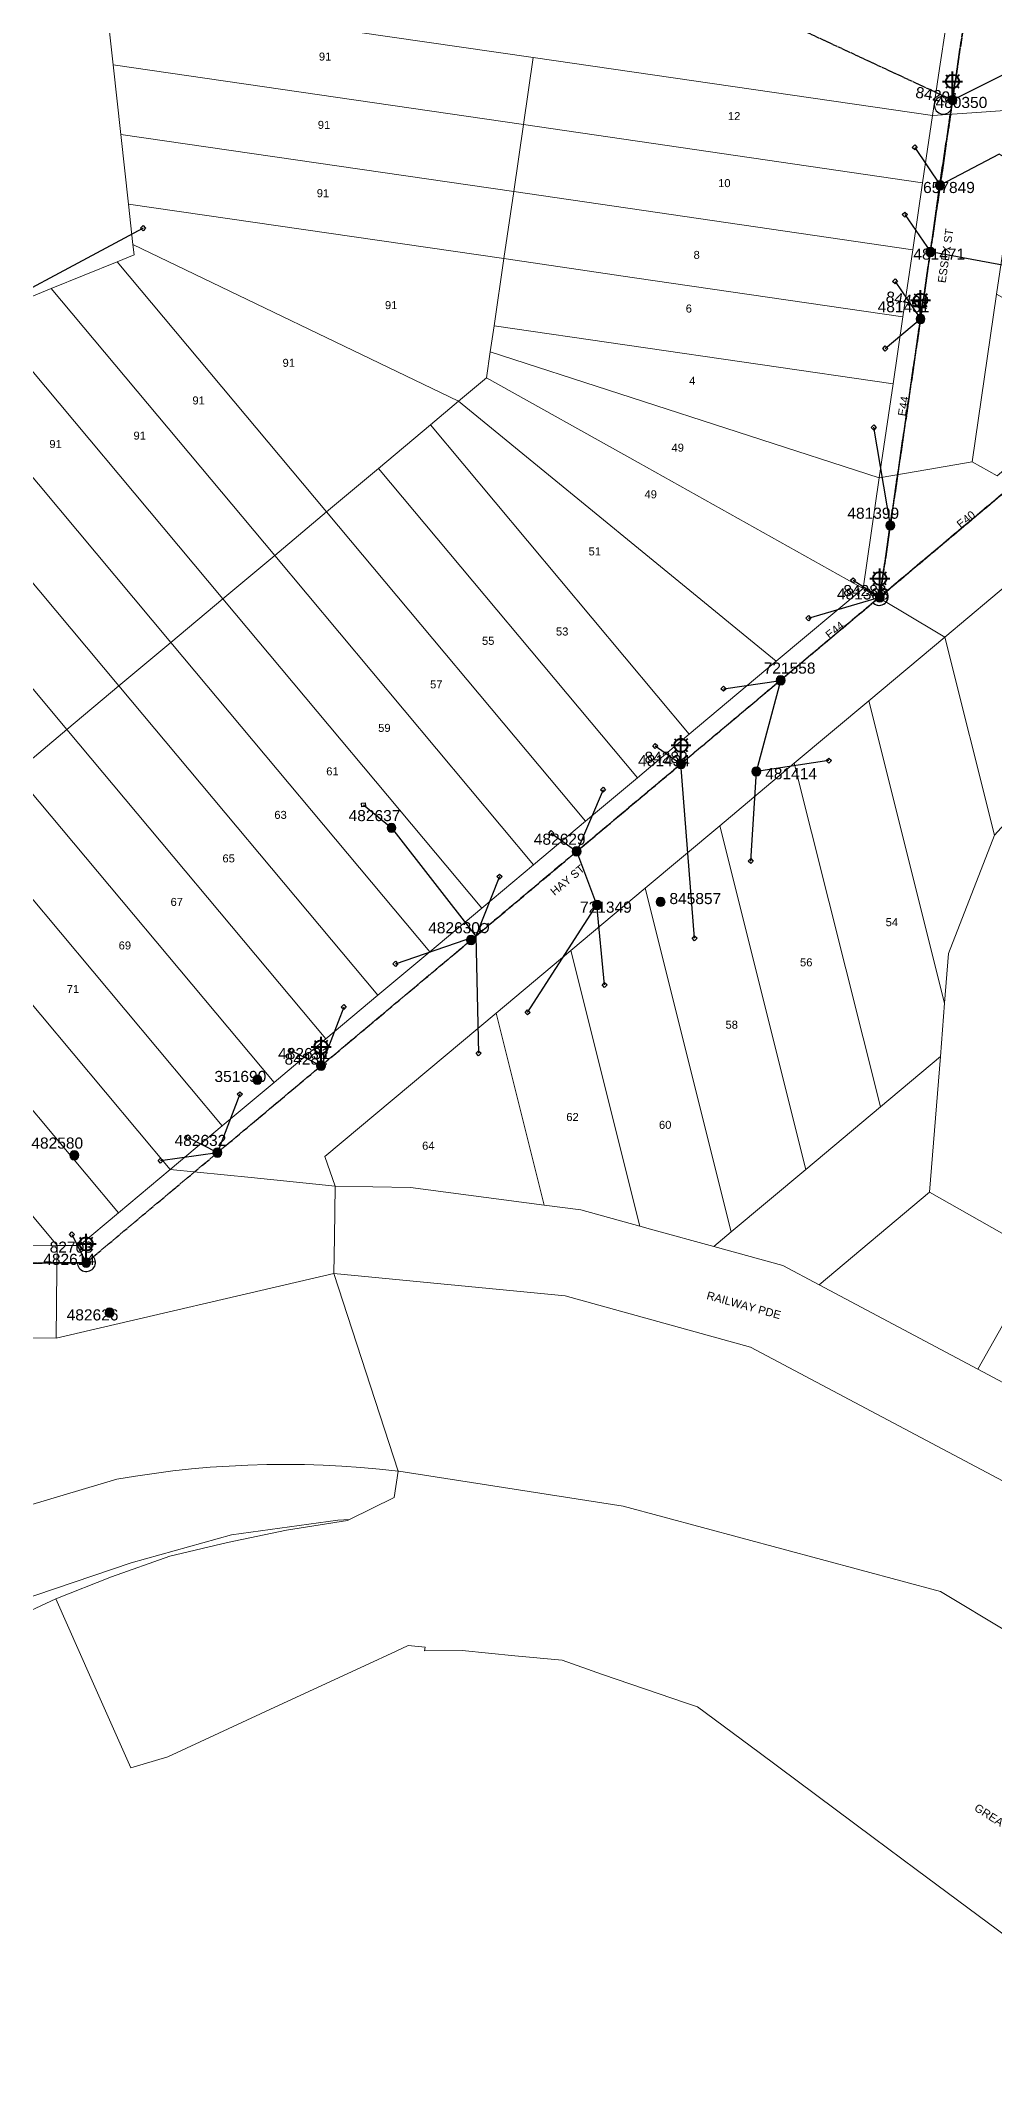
# Model space of a CAD drawing. Header units: metres. Extents: x 259983 to 262112, y 6265371 to 6267114.
# Drawn here: x 260662.5 to 260877.2, y 6265445.6 to 6265903 of the extents above; entities that cross this region are included whole.
import ezdxf
from ezdxf.enums import TextEntityAlignment as Align

# ---------------------------------------------------------------- set-up
doc = ezdxf.new("R2010")
doc.units = ezdxf.units.M
doc.linetypes.add('Cable Exist OH', pattern=[1, 1, 0])
doc.layers.get('0').update_dxf_attribs({"color": 6})
doc.layers.add('Cadastre Land Parcels_SP_EXT', color=9, linetype='Continuous', lineweight=5)
doc.layers.add('Cadastre Roads_SP_EXT', color=9, linetype='Continuous', lineweight=5)
for name, color, linetype in [('Equip_SP_LV_EXT', 7, 'Continuous'), ('Equip_SP_SL_EXT', 7, 'Continuous'), ('Mains_HV_EXT', 7, 'Continuous'), ('Mains_LV_EXT', 7, 'Continuous'), ('Mains_SL_EXT', 7, 'Continuous'), ('Services_SP_EXT', 7, 'Continuous'), ('SupportsOH_SP_TR_HV_LV_SL_EXT', 7, 'Continuous')]:
    doc.layers.add(name, color=color, linetype=linetype)
doc.styles.add('iecARIAL', font='arial.ttf', dxfattribs={"height": 2})
doc.styles.add('POLE_LABEL', font='arial.ttf')
doc.styles.get("Standard").update_dxf_attribs({"font": 'arial.ttf'})

# ---------------------------------------------------------------- blocks, each defined once
blk = doc.blocks.new('LV_OH_LINKS_OPEN_EXT')
for p, q in [((-0.17, 4.97), (-0.17, 5.46)), ((0.17, 4.97), (0.17, 5.46)), ((-0.17, 3), (-0.17, 2.5)), ((0.17, 3), (0.17, 2.5))]:
    blk.add_line(p, q)
blk.add_lwpolyline([(0, 2.99, 1), (0, 4.98, 1)], format="xyb", close=True)
at = {"flags": 9}
for tag, p in [('ACTUAL_STATUS', (0, 0)), ('CONSTRUCTED_VOLTAGE', (0, -0.2)), ('OPERATING_VOLTAGE', (0, -0.6)), ('ORIENTATION', (0, -0.8)), ('OWNED_BY', (0, -1)), ('STATE', (0, -1.2)), ('SWITCH_TYPE', (0, -1.4)), ('NO_PHASES', (0, -0.4)), ('USAGE', (0, -1.6)), ('LEGEND', (0, -1.8)), ('NOTES', (0, -2))]:
    blk.add_attdef(tag, text='', height=0.2, dxfattribs=at).set_placement(p, align=Align.MIDDLE_LEFT)
at = {"flags": 1}
blk.add_attdef('Z', (0, 0), '', height=0.2, dxfattribs=at)
blk = doc.blocks.new('SL_LANTERN_EXT')
at = {"lineweight": 40}
for p, q in [((-1.46, 5.68), (-1.06, 5.28)), ((0, 1.97), (0, 6.47)), ((1.46, 5.68), (1.06, 5.28)), ((-2.25, 4.22), (2.25, 4.22)), ((-1.46, 2.76), (-1.06, 3.16)), ((0, 0), (0, 2.72)), ((1.46, 2.76), (1.06, 3.16))]:
    blk.add_line(p, q, dxfattribs=at)
blk.add_circle((0, 4.22), 1.5, dxfattribs=at)
at = {"style": 'iecARIAL', "flags": 8}
blk.add_attdef('ASSET_NUM', (1.5, 1.5), '', height=2.5, dxfattribs=at)
for tag, p, height, flags in [('OPERATING_VOLTAGE', (0.98, -1.65), 0.2, 9), ('ORIENTATION', (0.98, -1.85), 0.2, 9), ('OWNED_BY', (0.98, -2.05), 0.2, 9), ('STATE', (0.98, -2.25), 0.2, 9), ('CONSTRUCTED_VOLTAGE', (0.98, -0.65), 0.2, 9), ('CONTROL_TYPE', (0.98, -0.85), 0.2, 9), ('LANTERN_PURPOSE', (0.98, -1.05), 0.2, 9), ('LANTERN_TYPE', (0.98, -1.25), 0.2, 9), ('NO_PHASES', (0.98, -1.45), 0.2, 9), ('USAGE', (0.98, -2.45), 0.2, 9), ('CEXIST', (0.98, -2.65), 0.2, 9), ('CNEW', (0.98, -2.85), 0.2, 9), ('CNUMBER', (0.98, -3.05), 0.2, 9), ('CREMOVE', (0.98, -3.25), 0.2, 9), ('CREPLACE', (0.98, -3.45), 0.2, 9), ('LKINGHEIGHT', (0.98, -3.65), 0.2, 9), ('LBRACKET', (0.98, -3.85), 0.2, 9), ('LBRACKETVOCAB', (0.98, -4.05), 0.2, 9), ('LCATEGORY', (0.98, -4.25), 0.2, 9), ('LCHARGE1', (0.98, -4.45), 0.2, 9), ('LCHARGE1PERCENT', (0.98, -4.65), 0.2, 9), ('LNUMBER', (2.18, -3.25), 2.5, 8), ('STREETNAME', (0.98, -9.25), 0.2, 9), ('LCHARGE2', (0.98, -4.85), 0.2, 9), ('LCHARGE2PERCENT', (0.98, -5.05), 0.2, 9), ('LCHARGE3', (0.98, -5.25), 0.2, 9), ('LCHARGE3PERCENT', (0.98, -5.45), 0.2, 9), ('LEXIST', (0.98, -5.65), 0.2, 9), ('LLAMP', (0.98, -5.85), 0.2, 9), ('LLAMPVOCAB', (0.98, -6.05), 0.2, 9), ('LMAST', (0.98, -6.25), 0.2, 9), ('LMASTVOCAB', (0.98, -6.45), 0.2, 9), ('LNEW', (0.98, -6.65), 0.2, 9), ('LANTNUMBER', (0.98, -6.85), 0.2, 9), ('LOUTREACH', (0.98, -7.25), 0.2, 9), ('LOUTREACHVOCAB', (0.98, -7.45), 0.2, 9), ('LRATECODE', (0.98, -7.65), 0.2, 9), ('LREMOVE', (0.98, -7.85), 0.2, 9), ('LREPLACE', (0.98, -8.05), 0.2, 9), ('LTYPE', (0.98, -8.25), 0.2, 9), ('LTYPEVOCAB', (0.98, -8.45), 0.2, 9), ('LEGEND', (0.98, -8.65), 0.2, 9), ('LOCATION', (0.98, -8.85), 0.2, 9), ('NOTES', (0.98, -9.05), 0.2, 9), ('SUBURB', (0.98, -9.45), 0.2, 1)]:
    blk.add_attdef(tag, p, '', height=height, dxfattribs=dict(flags=flags))
blk = doc.blocks.new('CCP_EXT')
blk.add_wipeout([(0, 0.57), (0.57, 0), (0, -0.57), (-0.57, 0)])
blk.add_lwpolyline([(-0.57, 0), (0, 0.57), (0.57, 0), (0, -0.57), (-0.57, 0)])
at = {"flags": 1}
blk.add_attdef('Z', (0, 0), '', height=0.2, dxfattribs=at)
at = {"flags": 9}
for tag, p in [('CCP_TYPE', (0, 0)), ('CONSTRUCTED_VOLTAGE', (0, -0.2)), ('OPERATING_VOLTAGE', (0, -0.6)), ('ORIENTATION', (0, -0.8)), ('OWNED_BY', (0, -1)), ('STATE', (0, -1.8)), ('NO_PHASES', (0, -0.4)), ('USAGE', (0, -1.2)), ('LEGEND', (0, -1.4)), ('LIFE_SUPPORT', (0, -1.6)), ('NOTES', (0, -2))]:
    blk.add_attdef(tag, text='', height=0.2, dxfattribs=at).set_placement(p, align=Align.MIDDLE_LEFT)
blk = doc.blocks.new('POLE_EXT')
blk.add_hatch(color=256).paths.add_polyline_path([(-1, 0, 1), (1, 0, 1)])
blk.add_lwpolyline([(-1, 0, 1), (1, 0, 1)], format="xyb", close=True)
for tag, height, flags, p in [('pNumber', 2.5, 8, (-17.84, 2.07)), ('OWNED_BY', 0.2, 9, (1.35, -0.4)), ('SPECIAL_USE', 0.2, 9, (1.35, -0.8)), ('STATE', 0.2, 9, (1.35, -1)), ('cLV', 0.2, 9, (1.35, -1.4)), ('hDepth', 0.2, 9, (1.35, -1.6)), ('hDia', 0.2, 9, (1.35, -1.8)), ('cHV', 0.2, 9, (1.35, -2)), ('cLinedev', 0.2, 9, (1.35, -3.4)), ('pExisting', 0.2, 9, (1.35, -3.8)), ('pFooting', 0.2, 9, (1.35, -4.4)), ('pNew', 0.2, 9, (1.35, -4.6)), ('PARENT', 0.2, 9, (1.35, -0.6)), ('USAGE', 0.2, 9, (1.35, -1.2)), ('LBRACKET', 0.2, 9, (1.35, -2.2)), ('LExisting', 0.2, 9, (1.35, -2.4)), ('LANTNUMBER', 0.2, 9, (1.35, -2.6)), ('LOther', 0.2, 9, (1.35, -2.8)), ('LRemove', 0.2, 9, (1.35, -3)), ('LEGEND', 0.2, 9, (1.35, -3.2)), ('LOCATION', 0.2, 9, (1.35, -3.6)), ('PFNUMBER', 0.2, 9, (1.35, -4)), ('NEWPFNUMBER', 0.2, 9, (1.35, -4.2)), ('pRelocate', 0.2, 9, (1.35, -5)), ('pRemove', 0.2, 9, (1.35, -5.2)), ('pReplace', 0.2, 9, (1.35, -5.4)), ('pStay', 0.2, 9, (1.35, -5.6)), ('pType', 0.2, 9, (1.35, -5.8)), ('cspan', 0.2, 9, (1.35, -6)), ('STREETNAME', 0.2, 9, (1.35, -6.2)), ('SUBURB', 0.2, 9, (1.35, -6.4)), ('OPERATED_BY', 0.2, 9, (1.36, -7.01)), ('NOTES', 0.2, 9, (1.35, -6.6)), ('MAINTAINED_BY', 0.2, 9, (1.36, -6.81))]:
    blk.add_attdef(tag, text='', height=height, dxfattribs=dict(flags=flags)).set_placement(p, align=Align.MIDDLE_LEFT)
at = {"style": 'POLE_LABEL'}
for tag, height, flags, p in [('STRUCTURE_PLANT_NUMBER', 0.2, 9, (1.35, 0.03)), ('ASSET_NUM', 2.5, 8, (2, 2)), ('STREET_CODE', 0.2, 9, (1.35, -0.2))]:
    blk.add_attdef(tag, text='', height=height, dxfattribs=dict(at, flags=flags)).set_placement(p, align=Align.MIDDLE_LEFT)
at = {"flags": 1}
blk.add_attdef('Z', (1.35, -7.33), '', height=0.2, dxfattribs=at)

msp = doc.modelspace()

# ---------------------------------------------------------------- linework, layer by layer
at = {"layer": 'Cadastre Land Parcels_SP_EXT', "linetype": 'Continuous'}
for points in [[(260773.43, 6265899.25), (260677.15, 6265913.24), (260678.88, 6265897.62), (260771.24, 6265884.17), (260773.43, 6265899.25)], [(260863.27, 6265886.18), (260773.43, 6265899.25), (260771.24, 6265884.17), (260861.07, 6265871.1), (260863.27, 6265886.18)], [(260771.24, 6265884.17), (260678.88, 6265897.62), (260680.6, 6265881.94), (260769.03, 6265869.09), (260771.24, 6265884.17)], [(260769.03, 6265869.09), (260680.6, 6265881.94), (260682.32, 6265866.3), (260766.83, 6265854.01), (260769.03, 6265869.09)], [(260861.07, 6265871.1), (260771.24, 6265884.17), (260769.03, 6265869.09), (260858.86, 6265856.02), (260861.07, 6265871.1)], [(260858.86, 6265856.02), (260769.03, 6265869.09), (260766.83, 6265854.01), (260796.23, 6265849.73), (260856.65, 6265840.94), (260858.86, 6265856.02)], [(260762.92, 6265827.19), (260763.77, 6265833.07), (260764.63, 6265838.93), (260766.83, 6265854.01), (260682.32, 6265866.3), (260683.33, 6265857.19), (260756.59, 6265821.92), (260762.92, 6265827.19)], [(260726.9, 6265797.04), (260679.76, 6265853.32), (260664.93, 6265847.28), (260715.23, 6265787.25), (260726.9, 6265797.04)], [(260756.59, 6265821.92), (260683.33, 6265857.19), (260683.58, 6265854.89), (260679.76, 6265853.32), (260726.9, 6265797.04), (260738.59, 6265806.82), (260750.28, 6265816.61), (260756.59, 6265821.92)], [(260856.65, 6265840.94), (260796.23, 6265849.73), (260766.83, 6265854.01), (260764.63, 6265838.93), (260854.45, 6265825.86), (260856.65, 6265840.94)], [(260715.23, 6265787.25), (260664.93, 6265847.28), (260650.1, 6265841.24), (260703.53, 6265777.46), (260715.23, 6265787.25)], [(260877.87, 6265805.16), (260906.98, 6265829.75), (260877.71, 6265845.99), (260872.21, 6265808.31), (260877.87, 6265805.16)], [(260703.53, 6265777.46), (260650.1, 6265841.24), (260640.25, 6265837.27), (260636.78, 6265833.42), (260691.84, 6265767.68), (260703.53, 6265777.46)], [(260854.45, 6265825.86), (260764.63, 6265838.93), (260763.77, 6265833.07), (260851.33, 6265804.74), (260854.45, 6265825.86)], [(260680.16, 6265757.89), (260691.84, 6265767.68), (260636.78, 6265833.42), (260626.45, 6265822.03), (260680.16, 6265757.89)], [(260851.33, 6265804.74), (260763.77, 6265833.07), (260762.92, 6265827.19), (260797.04, 6265808.14), (260847.7, 6265779.85), (260851.33, 6265804.74)], [(260847.7, 6265779.85), (260797.04, 6265808.14), (260762.92, 6265827.19), (260756.59, 6265821.92), (260828.11, 6265763.45), (260847.7, 6265779.85)], [(260680.16, 6265757.89), (260626.45, 6265822.03), (260616.11, 6265810.64), (260668.48, 6265748.1), (260680.16, 6265757.89)], [(260828.11, 6265763.45), (260756.59, 6265821.92), (260750.28, 6265816.61), (260808.56, 6265747.05), (260828.11, 6265763.45)], [(260808.56, 6265747.05), (260750.28, 6265816.61), (260738.59, 6265806.82), (260796.88, 6265737.26), (260798.39, 6265738.53), (260808.56, 6265747.05)], [(260668.48, 6265748.1), (260616.11, 6265810.64), (260605.78, 6265799.23), (260637.23, 6265761.7), (260647, 6265750.01), (260656.81, 6265738.31), (260668.48, 6265748.1)], [(260796.88, 6265737.26), (260738.59, 6265806.82), (260726.9, 6265797.04), (260785.19, 6265727.47), (260796.88, 6265737.26)], [(260785.19, 6265727.47), (260726.9, 6265797.04), (260715.23, 6265787.25), (260773.51, 6265717.68), (260785.19, 6265727.47)], [(260761.83, 6265707.9), (260773.51, 6265717.68), (260715.23, 6265787.25), (260703.53, 6265777.46), (260761.83, 6265707.9)], [(260898.13, 6265747.21), (260895.3, 6265782.62), (260886.78, 6265786.24), (260866.09, 6265768.88), (260877.28, 6265724.31), (260898.13, 6265747.21)], [(260761.83, 6265707.9), (260703.53, 6265777.46), (260691.84, 6265767.68), (260750.14, 6265698.11), (260761.83, 6265707.9)], [(260750.14, 6265698.11), (260691.84, 6265767.68), (260680.16, 6265757.89), (260738.46, 6265688.32), (260750.14, 6265698.11)], [(260738.46, 6265688.32), (260680.16, 6265757.89), (260668.48, 6265748.1), (260726.78, 6265678.53), (260738.46, 6265688.32)], [(260851.56, 6265663.22), (260865.08, 6265674.52), (260866.02, 6265686.55), (260848.96, 6265754.56), (260832.18, 6265740.51), (260851.56, 6265663.22)], [(260726.78, 6265678.53), (260668.48, 6265748.1), (260656.81, 6265738.31), (260715.1, 6265668.74), (260726.78, 6265678.53)], [(260834.78, 6265649.17), (260851.56, 6265663.22), (260832.18, 6265740.51), (260815.41, 6265726.46), (260834.78, 6265649.17)], [(260715.1, 6265668.74), (260656.81, 6265738.31), (260645.13, 6265728.52), (260703.41, 6265658.96), (260715.1, 6265668.74)], [(260703.41, 6265658.96), (260645.13, 6265728.52), (260633.44, 6265718.73), (260691.73, 6265649.17), (260703.41, 6265658.96)], [(260834.78, 6265649.17), (260815.41, 6265726.46), (260798.64, 6265712.43), (260818.02, 6265635.12), (260834.78, 6265649.17)], [(260691.73, 6265649.17), (260633.44, 6265718.73), (260621.76, 6265708.94), (260680.04, 6265639.38), (260691.73, 6265649.17)], [(260818.02, 6265635.12), (260798.64, 6265712.43), (260781.86, 6265698.36), (260797.39, 6265636.39), (260800.38, 6265635.57), (260814.08, 6265631.81), (260818.02, 6265635.12)], [(260680.04, 6265639.38), (260621.76, 6265708.94), (260610.07, 6265699.18), (260638.18, 6265665.61), (260666.3, 6265632.04), (260671.33, 6265632.07), (260680.04, 6265639.38)], [(260781.86, 6265698.36), (260765.06, 6265684.32), (260775.89, 6265641.1), (260784.14, 6265640.03), (260797.39, 6265636.39), (260781.86, 6265698.36)], [(260765.06, 6265684.32), (260726.53, 6265652.05), (260728.87, 6265645.39), (260745.77, 6265645.05), (260775.89, 6265641.1), (260765.06, 6265684.32)], [(260862.63, 6265644), (260865.08, 6265674.52), (260851.56, 6265663.22), (260834.78, 6265649.17), (260818.02, 6265635.12), (260814.08, 6265631.81), (260829.65, 6265627.53), (260837.8, 6265623.19), (260862.63, 6265644)], [(260666.3, 6265632.04), (260638.18, 6265665.61), (260616.53, 6265658.14), (260638.56, 6265631.84), (260666.3, 6265632.04)], [(260873.49, 6265604.25), (260887.92, 6265629.69), (260862.63, 6265644), (260837.8, 6265623.19), (260873.49, 6265604.25)], [(260916.22, 6265613.65), (260887.92, 6265629.69), (260873.49, 6265604.25), (260896.65, 6265591.95), (260900.64, 6265589.39), (260905.69, 6265590.49), (260917.43, 6265608.78), (260916.22, 6265613.65)], [(260595.06, 6265519.71), (260634.65, 6265538.03), (260666, 6265552.54), (260678.52, 6265557.49), (260691.65, 6265562.15), (260704.58, 6265565.21), (260717.91, 6265567.99), (260731.59, 6265570.18), (260732.04, 6265570.4), (260729.44, 6265570.25), (260705.49, 6265566.99), (260682.9, 6265560.64), (260661.43, 6265553.42), (260598.29, 6265533.08), (260572.77, 6265523.08), (260547.67, 6265511.98), (260523.09, 6265500.2), (260516.41, 6265496.57), (260595.06, 6265519.71)]]:
    msp.add_lwpolyline(points, close=True, dxfattribs=at)
for points in [[(260632.08, 6265565.31), (260679.73, 6265579.46), (260683.91, 6265580.16), (260688.1, 6265580.78), (260692.3, 6265581.32), (260696.52, 6265581.77), (260700.74, 6265582.15), (260704.96, 6265582.43), (260709.2, 6265582.64), (260713.43, 6265582.76), (260717.67, 6265582.81), (260721.91, 6265582.76), (260726.14, 6265582.64), (260730.37, 6265582.43), (260734.6, 6265582.14), (260738.82, 6265581.76), (260742.99, 6265581.29), (260728.58, 6265625.76), (260728.58, 6265625.76), (260666.01, 6265611.21), (260658.79, 6265611.3)], [(260884.17, 6265576.41), (260822.33, 6265609.19), (260780.63, 6265620.73), (260728.58, 6265625.76), (260742.99, 6265581.29), (260743.18, 6265581.31), (260793.69, 6265573.39), (260865.13, 6265554.18), (260895.6, 6265535.95)], [(260661.43, 6265553.42), (260682.9, 6265560.64), (260705.49, 6265566.99), (260729.44, 6265570.25), (260732.04, 6265570.4), (260742.16, 6265575.33), (260742.99, 6265581.29), (260738.82, 6265581.76), (260734.6, 6265582.14), (260730.37, 6265582.43), (260726.14, 6265582.64), (260721.91, 6265582.76), (260717.67, 6265582.81), (260713.43, 6265582.76), (260709.2, 6265582.64), (260704.96, 6265582.43), (260700.74, 6265582.15), (260696.52, 6265581.77), (260692.3, 6265581.32), (260688.1, 6265580.78), (260683.91, 6265580.16), (260679.73, 6265579.46), (260632.08, 6265565.31)]]:
    msp.add_lwpolyline(points, dxfattribs=at)
at = {"layer": 'Cadastre Roads_SP_EXT', "linetype": 'Continuous'}
for points in [[(260737.53, 6265924.81), (260683.01, 6265932.75), (260679.66, 6265921.59), (260677.15, 6265913.24), (260773.43, 6265899.25), (260863.27, 6265886.18), (260864.88, 6265896.76), (260866.28, 6265906.08), (260792.02, 6265916.88), (260737.53, 6265924.81)], [(260912.52, 6265727.19), (260904.87, 6265737.84), (260898.13, 6265747.21), (260877.28, 6265724.31), (260866.94, 6265697.75), (260866.02, 6265686.55), (260865.08, 6265674.52), (260862.63, 6265644), (260887.92, 6265629.69), (260916.22, 6265613.65), (260925.17, 6265623.87), (260932.66, 6265632.41), (260891.61, 6265657.46), (260895.1, 6265701.7), (260912.52, 6265727.19)], [(260775.89, 6265641.1), (260745.77, 6265645.05), (260728.87, 6265645.39), (260728.7, 6265633.95), (260728.58, 6265625.76), (260780.63, 6265620.73), (260822.34, 6265609.19), (260884.17, 6265576.41), (260892.41, 6265582.91), (260900.64, 6265589.39), (260896.65, 6265591.95), (260873.49, 6265604.25), (260837.8, 6265623.19), (260829.65, 6265627.53), (260814.08, 6265631.81), (260800.38, 6265635.57), (260797.39, 6265636.39), (260784.14, 6265640.03), (260775.89, 6265641.1)]]:
    msp.add_lwpolyline(points, close=True, dxfattribs=at)
for points in [[(260658.79, 6265611.3), (260666.01, 6265611.21), (260666.22, 6265626.69), (260666.22, 6265626.69), (260666.3, 6265632.04), (260638.56, 6265631.84)], [(260895.6, 6265535.95), (260865.13, 6265554.18), (260865.13, 6265554.18), (260793.69, 6265573.39), (260743.18, 6265581.31), (260742.99, 6265581.29), (260742.16, 6265575.33), (260732.04, 6265570.4), (260731.59, 6265570.18), (260717.91, 6265567.99), (260704.58, 6265565.21), (260691.65, 6265562.15), (260678.52, 6265557.49), (260666, 6265552.54), (260673.85, 6265534.83), (260682.85, 6265514.53), (260691.15, 6265517.03), (260716.24, 6265528.63), (260735.43, 6265537.52), (260742.54, 6265540.82), (260745.28, 6265542.09), (260749.08, 6265541.72), (260748.95, 6265540.85), (260757.43, 6265540.92), (260769.29, 6265539.77), (260779.93, 6265538.75), (260789.04, 6265535.58), (260807.93, 6265529.1), (260810.43, 6265528.27), (260824.26, 6265517.98), (260849.94, 6265498.89), (260859.63, 6265491.69), (260921.82, 6265445.61)]]:
    msp.add_lwpolyline(points, dxfattribs=at)
at = {"layer": 'Mains_HV_EXT', "linetype": 'Continuous'}
for points in [[(260849.87, 6265776.67, 0.960864), (260852.91, 6265779.22)], [(260670.78, 6265628.16, 1.384395), (260674.43, 6265629.54)]]:
    msp.add_lwpolyline(points, format="xyb", dxfattribs=at)
at = {"layer": 'Mains_HV_EXT', "linetype": 'Cable Exist OH'}
msp.add_lwpolyline([(260672.79, 6265628.17), (260638.68, 6265627.93), (260608.77, 6265625.96)], dxfattribs=at)
at = {"layer": 'Mains_LV_EXT', "linetype": 'Cable Exist OH'}
for points in [[(260875.32, 6265940.71), (260867.81, 6265889.65)], [(260867.81, 6265889.65), (260829.5, 6265907.47), (260719.6, 6265923.47)], [(260867.81, 6265889.65), (260865.03, 6265870.52)], [(260865.03, 6265870.52), (260862.82, 6265855.56)], [(260862.82, 6265855.56), (260860.61, 6265840.45)], [(260887.3, 6265807.98), (260851.44, 6265777.85)], [(260853.79, 6265794), (260851.44, 6265777.85)], [(260638.68, 6265627.93), (260672.79, 6265628.17)]]:
    msp.add_lwpolyline(points, dxfattribs=at)
at = {"layer": 'Mains_LV_EXT', "linetype": 'Continuous'}
for points in [[(260866, 6265890.49, 1.994678), (260867.52, 6265887.67)], [(260852.93, 6265779.12, 0.356392), (260851.77, 6265779.97)], [(260850.01, 6265776.54, 0.893391), (260852.93, 6265779.1)]]:
    msp.add_lwpolyline(points, format="xyb", dxfattribs=at)
at = {"layer": 'Mains_SL_EXT', "linetype": 'Cable Exist OH'}
for points in [[(260867.81, 6265889.65), (260875.32, 6265940.71)], [(260567.33, 6265602.8), (260608.77, 6265625.96), (260638.68, 6265627.93), (260672.79, 6265628.17)]]:
    msp.add_lwpolyline(points, dxfattribs=at)
at = {"layer": 'Services_SP_EXT'}
for points in [[(260896.69, 6265897.97), (260881.03, 6265896.29), (260867.81, 6265889.65)], [(260895.91, 6265868.99), (260886.17, 6265872.98), (260878.28, 6265877.48), (260865.03, 6265870.52)], [(260887.51, 6265850.98), (260862.82, 6265855.56)], [(260823.65, 6265738.67), (260829.13, 6265759.16)], [(260787.78, 6265708.64), (260783.21, 6265720.68)]]:
    msp.add_lwpolyline(points, dxfattribs=at)

# ---------------------------------------------------------------- block references
at = {"layer": 'Equip_SP_LV_EXT', "rotation": 312.508385439608}
msp.add_blockref('LV_OH_LINKS_OPEN_EXT', (260759.43, 6265700.75), dxfattribs=at)
at = {"layer": 'Equip_SP_SL_EXT'}
ref = msp.add_blockref('SL_LANTERN_EXT', (260867.81, 6265889.65), dxfattribs=at)
ref.add_attrib('ASSET_NUM', '84291', dxfattribs={"layer": '0', "height": 2.5, "rotation": 350.6048, "style": 'iecARIAL'}).set_placement((260869.31, 6265891.15), align=Align.TOP_RIGHT)
ref = msp.add_blockref('SL_LANTERN_EXT', (260860.61, 6265840.45), dxfattribs=at)
ref.add_attrib('ASSET_NUM', '84401', dxfattribs={"layer": '0', "height": 2.5, "rotation": 350.6025, "style": 'iecARIAL'}).set_placement((260862.11, 6265841.95), align=Align.BOTTOM_RIGHT)
ref = msp.add_blockref('SL_LANTERN_EXT', (260851.44, 6265777.85), dxfattribs=at)
ref.add_attrib('ASSET_NUM', '84283', dxfattribs={"layer": '0', "height": 2.5, "rotation": 0.0053, "style": 'iecARIAL'}).set_placement((260852.94, 6265779.35), align=Align.MIDDLE_RIGHT)
ref = msp.add_blockref('SL_LANTERN_EXT', (260806.69, 6265740.35), dxfattribs=at)
ref.add_attrib('ASSET_NUM', '84282', dxfattribs={"layer": '0', "height": 2.5, "rotation": 359.9784, "style": 'iecARIAL'}).set_placement((260808.19, 6265741.85), align=Align.MIDDLE_RIGHT)
ref = msp.add_blockref('SL_LANTERN_EXT', (260725.66, 6265672.47), dxfattribs=at)
ref.add_attrib('ASSET_NUM', '84281', dxfattribs={"layer": '0', "height": 2.5, "rotation": 359.9748, "style": 'iecARIAL'}).set_placement((260727.16, 6265673.97), align=Align.MIDDLE_RIGHT)
ref = msp.add_blockref('SL_LANTERN_EXT', (260672.79, 6265628.17), dxfattribs=at)
ref.add_attrib('ASSET_NUM', '82703', dxfattribs={"layer": '0', "height": 2.5, "rotation": 359.9521, "style": 'iecARIAL'}).set_placement((260674.29, 6265629.67), align=Align.BOTTOM_RIGHT)
at = {"layer": 'SupportsOH_SP_TR_HV_LV_SL_EXT'}
ref = msp.add_blockref('POLE_EXT', (260867.81, 6265889.65), dxfattribs=at)
ref.add_attrib('ASSET_NUM', '480350', dxfattribs={"layer": '0', "height": 2.5, "style": 'POLE_LABEL'}).set_placement((260869.81, 6265890.4), align=Align.TOP_CENTER)
ref = msp.add_blockref('POLE_EXT', (260865.01, 6265870.52), dxfattribs=at)
ref.add_attrib('ASSET_NUM', '657849', dxfattribs={"layer": '0', "height": 2.5, "style": 'POLE_LABEL'}).set_placement((260867.01, 6265871.27), align=Align.TOP_CENTER)
ref = msp.add_blockref('POLE_EXT', (260862.82, 6265855.53), dxfattribs=at)
ref.add_attrib('ASSET_NUM', '481471', dxfattribs={"layer": '0', "height": 2.5, "style": 'POLE_LABEL'}).set_placement((260864.82, 6265856.28), align=Align.TOP_CENTER)
ref = msp.add_blockref('POLE_EXT', (260860.61, 6265840.45), dxfattribs=at)
ref.add_attrib('ASSET_NUM', '481431', dxfattribs={"layer": '0', "height": 2.5, "style": 'POLE_LABEL'}).set_placement((260862.61, 6265841.2), align=Align.BOTTOM_RIGHT)
ref = msp.add_blockref('POLE_EXT', (260853.79, 6265794), dxfattribs=at)
ref.add_attrib('ASSET_NUM', '481399', dxfattribs={"layer": '0', "height": 2.5, "rotation": 359.9771, "style": 'POLE_LABEL'}).set_placement((260855.79, 6265794.75), align=Align.BOTTOM_RIGHT)
ref = msp.add_blockref('POLE_EXT', (260829.13, 6265759.16), dxfattribs=at)
ref.add_attrib('ASSET_NUM', '721558', dxfattribs={"layer": '0', "height": 2.5, "rotation": 359.9296, "style": 'POLE_LABEL'}).set_placement((260831.13, 6265759.92), align=Align.BOTTOM_CENTER)
ref = msp.add_blockref('POLE_EXT', (260802.09, 6265709.33), dxfattribs=at)
ref.add_attrib('ASSET_NUM', '845857', dxfattribs={"layer": '0', "height": 2.5, "style": 'POLE_LABEL'}).set_placement((260804.09, 6265710.08), align=Align.MIDDLE_LEFT)
ref = msp.add_blockref('POLE_EXT', (260787.78, 6265708.64), dxfattribs=at)
ref.add_attrib('ASSET_NUM', '721349', dxfattribs={"layer": '0', "height": 2.5, "style": 'POLE_LABEL'}).set_placement((260789.78, 6265709.39), align=Align.TOP_CENTER)
ref = msp.add_blockref('POLE_EXT', (260759.43, 6265700.75), dxfattribs=at)
ref.add_attrib('ASSET_NUM', '482630', dxfattribs={"layer": '0', "height": 2.5, "rotation": 0.0038, "style": 'POLE_LABEL'}).set_placement((260761.43, 6265701.51), align=Align.BOTTOM_RIGHT)
ref = msp.add_blockref('POLE_EXT', (260670.11, 6265652.33), dxfattribs=at)
ref.add_attrib('ASSET_NUM', '482580', dxfattribs={"layer": '0', "height": 2.5, "style": 'POLE_LABEL'}).set_placement((260672.11, 6265653.08), align=Align.BOTTOM_RIGHT)
ref = msp.add_blockref('POLE_EXT', (260672.79, 6265628.17), dxfattribs=at)
ref.add_attrib('ASSET_NUM', '482614', dxfattribs={"layer": '0', "height": 2.5, "rotation": 359.9495, "style": 'POLE_LABEL'}).set_placement((260674.79, 6265628.92), align=Align.MIDDLE_RIGHT)
ref = msp.add_blockref('POLE_EXT', (260678.06, 6265616.93), dxfattribs=dict(at, rotation=359.9762904607634))
ref.add_attrib('ASSET_NUM', '482626', dxfattribs={"layer": '0', "height": 2.5, "rotation": 359.9564, "style": 'POLE_LABEL'}).set_placement((260680.06, 6265617.68), align=Align.TOP_RIGHT)

# ---------------------------------------------------------------- texts
at = {"layer": 'Cadastre Land Parcels_SP_EXT'}
for s, p in [('91', (260725.18, 6265898.57)), ('91', (260724.94, 6265883.21)), ('12', (260817.25, 6265885.18)), ('10', (260815.05, 6265870.1)), ('91', (260724.7, 6265867.84)), ('8', (260809.52, 6265853.96)), ('91', (260740.05, 6265842.66)), ('6', (260807.76, 6265841.89)), ('91', (260717, 6265829.68)), ('4', (260808.54, 6265825.65)), ('91', (260696.71, 6265821.22)), ('91', (260664.5, 6265811.41)), ('91', (260683.45, 6265813.31)), ('49', (260804.55, 6265810.6)), ('49', (260798.47, 6265800.11)), ('51', (260785.88, 6265787.26)), ('53', (260778.54, 6265769.25)), ('55', (260761.89, 6265767.15)), ('57', (260750.21, 6265757.36)), ('59', (260738.52, 6265747.57)), ('61', (260726.83, 6265737.79)), ('63', (260715.15, 6265728)), ('65', (260703.47, 6265718.21)), ('67', (260691.79, 6265708.42)), ('54', (260852.76, 6265703.87)), ('69', (260680.11, 6265698.63)), ('56', (260833.48, 6265694.84)), ('71', (260668.43, 6265688.84)), ('58', (260816.71, 6265680.8)), ('62', (260780.87, 6265660.04)), ('60', (260801.73, 6265658.28)), ('64', (260748.42, 6265653.59))]:
    msp.add_text(s, height=1.8, dxfattribs=at).set_placement(p)
at = {"layer": 'Cadastre Roads_SP_EXT'}
for s, rotation, p in [('ESSEX ST', 81.6635, (260866.24, 6265848.44)), ('HAY ST', 39.9535, (260778.22, 6265710.64)), ('RAILWAY PDE', 344.5871, (260812.31, 6265620.03)), ('GREAT WESTERN HWY', 327.4881, (260872.53, 6265505.09))]:
    msp.add_text(s, height=1.8, rotation=rotation, dxfattribs=at).set_placement(p)
at = {"layer": 'Mains_LV_EXT'}
for s, rotation, p in [('E44', 80.5426, (260857.25, 6265818.48)), ('E40', 38.9397, (260869.66, 6265793.26)), ('E44', 38.8465, (260840.13, 6265768.38))]:
    msp.add_text(s, height=1.8, rotation=rotation, dxfattribs=at).set_placement(p)

# ---------------------------------------------------------------- next in the draw order: block references
at = {"layer": 'Services_SP_EXT'}
for p in [(260859.3, 6265879.05), (260857.08, 6265863.92), (260685.59, 6265860.87), (260854.89, 6265848.9), (260852.68, 6265833.81), (260850.07, 6265816.04), (260845.42, 6265781.67), (260835.36, 6265773.15), (260816.26, 6265757.28), (260800.89, 6265744.41), (260839.96, 6265741.1), (260789.14, 6265734.56), (260777.49, 6265724.8), (260765.83, 6265715.03), (260809.75, 6265701.15), (260742.41, 6265695.4), (260789.5, 6265690.64), (260730.78, 6265685.67), (260772.15, 6265684.48), (260719.07, 6265675.86), (260761.12, 6265675.27), (260707.38, 6265666.07), (260695.77, 6265656.34), (260689.56, 6265651.14), (260669.59, 6265634.52)]:
    msp.add_blockref('CCP_EXT', p, dxfattribs=at)
for p, rotation in [((260735.22, 6265731.18), 319.7419040340627), ((260822.39, 6265718.5), 1.591140195258775)]:
    msp.add_blockref('CCP_EXT', p, dxfattribs=dict(at, rotation=rotation))

# ---------------------------------------------------------------- next in the draw order: linework, layer by layer
at = {"layer": 'Cadastre Roads_SP_EXT', "linetype": 'Continuous'}
msp.add_lwpolyline([(260650.1, 6265841.24), (260664.93, 6265847.28), (260679.76, 6265853.32), (260683.58, 6265854.89), (260683.33, 6265857.19), (260682.32, 6265866.3), (260680.6, 6265881.94), (260678.88, 6265897.62), (260678.88, 6265897.62), (260677.15, 6265913.24)], dxfattribs=at)
for points in [[(260862.26, 6265806.61), (260872.21, 6265808.31), (260877.71, 6265845.99), (260879.94, 6265861.09), (260883.82, 6265887.62), (260873.29, 6265886.88), (260863.27, 6265886.18), (260861.07, 6265871.1), (260858.86, 6265856.02), (260856.65, 6265840.94), (260854.45, 6265825.86), (260851.33, 6265804.74), (260862.26, 6265806.61)], [(260726.53, 6265652.05), (260765.06, 6265684.32), (260781.86, 6265698.36), (260798.64, 6265712.43), (260815.41, 6265726.46), (260832.18, 6265740.51), (260848.96, 6265754.56), (260866.09, 6265768.88), (260856.17, 6265774.8), (260847.7, 6265779.85), (260828.11, 6265763.45), (260808.56, 6265747.05), (260798.39, 6265738.53), (260796.88, 6265737.26), (260785.19, 6265727.47), (260773.51, 6265717.68), (260761.83, 6265707.9), (260750.14, 6265698.11), (260738.46, 6265688.32), (260726.78, 6265678.53), (260715.1, 6265668.74), (260703.41, 6265658.96), (260691.73, 6265649.17), (260709.92, 6265647.32), (260728.87, 6265645.39), (260726.53, 6265652.05)]]:
    msp.add_lwpolyline(points, close=True, dxfattribs=at)
at = {"layer": 'Mains_HV_EXT', "linetype": 'Cable Exist OH'}
for points in [[(260851.37, 6265777.93), (260914.85, 6265831.25)], [(260672.79, 6265628.17), (260703.1, 6265653.57), (260726.14, 6265672.87), (260759.6, 6265700.9), (260783.31, 6265720.77), (260806.9, 6265740.58), (260829.13, 6265759.25), (260851.37, 6265777.93)]]:
    msp.add_lwpolyline(points, dxfattribs=at)
at = {"layer": 'Mains_LV_EXT', "linetype": 'Cable Exist OH'}
for points in [[(260860.61, 6265840.45), (260853.79, 6265794)], [(260851.44, 6265777.85), (260829.13, 6265759.16)], [(260829.13, 6265759.16), (260806.69, 6265740.35)], [(260806.69, 6265740.35), (260783.21, 6265720.68)], [(260783.21, 6265720.68), (260759.43, 6265700.75)], [(260725.66, 6265672.47), (260759.43, 6265700.75)], [(260702.34, 6265652.93), (260725.66, 6265672.47)], [(260672.79, 6265628.17), (260702.34, 6265652.93)]]:
    msp.add_lwpolyline(points, dxfattribs=at)
at = {"layer": 'Mains_SL_EXT', "linetype": 'Cable Exist OH'}
for points in [[(260860.61, 6265840.45), (260862.82, 6265855.53), (260864.95, 6265870.61), (260867.81, 6265889.65)], [(260851.44, 6265777.85), (260853.79, 6265794), (260860.61, 6265840.45)], [(260914.85, 6265831.25), (260887.3, 6265807.98), (260851.44, 6265777.85)], [(260851.44, 6265777.85), (260829.13, 6265759.16), (260806.69, 6265740.35)], [(260725.66, 6265672.47), (260759.43, 6265700.75), (260783.21, 6265720.68), (260806.69, 6265740.35)], [(260672.79, 6265628.17), (260702.34, 6265652.93), (260725.66, 6265672.47)]]:
    msp.add_lwpolyline(points, dxfattribs=at)
at = {"layer": 'Services_SP_EXT'}
for points in [[(260859.3, 6265879.05), (260865.01, 6265870.52)], [(260857.08, 6265863.92), (260862.82, 6265855.53)], [(260685.59, 6265860.87), (260595.39, 6265812.61)], [(260854.89, 6265848.9), (260860.61, 6265840.45)], [(260852.68, 6265833.81), (260860.61, 6265840.45)], [(260850.04, 6265816.1), (260853.79, 6265794)], [(260845.42, 6265781.67), (260851.44, 6265777.85)], [(260835.36, 6265773.15), (260851.44, 6265777.85)], [(260816.26, 6265757.28), (260829.13, 6265759.16)], [(260800.89, 6265744.41), (260806.69, 6265740.35)], [(260809.75, 6265701.15), (260806.69, 6265740.35)], [(260822.39, 6265718.5), (260823.65, 6265738.67)], [(260839.96, 6265741.1), (260823.65, 6265738.67)], [(260789.14, 6265734.56), (260783.21, 6265720.68)], [(260735.22, 6265731.18), (260741.52, 6265725.99), (260760.5, 6265701.65)], [(260777.49, 6265724.8), (260783.21, 6265720.68)], [(260765.83, 6265715.03), (260760.5, 6265701.65)], [(260772.15, 6265684.48), (260787.78, 6265708.64)], [(260789.5, 6265690.64), (260787.78, 6265708.64)], [(260742.41, 6265695.4), (260760.5, 6265701.65)], [(260760.5, 6265701.65), (260761.12, 6265675.27)], [(260730.78, 6265685.67), (260725.66, 6265672.47)], [(260719.07, 6265675.86), (260725.66, 6265672.47)], [(260707.38, 6265666.07), (260702.34, 6265652.93)], [(260695.77, 6265656.34), (260702.34, 6265652.93)], [(260689.56, 6265651.14), (260702.34, 6265652.93)], [(260669.59, 6265634.52), (260672.79, 6265628.17)]]:
    msp.add_lwpolyline(points, dxfattribs=at)

# ---------------------------------------------------------------- next in the draw order: block references
at = {"layer": 'SupportsOH_SP_TR_HV_LV_SL_EXT'}
ref = msp.add_blockref('POLE_EXT', (260851.44, 6265777.85), dxfattribs=at)
ref.add_attrib('ASSET_NUM', '481388', dxfattribs={"layer": '0', "height": 2.5, "rotation": 359.9633, "style": 'POLE_LABEL'}).set_placement((260853.44, 6265778.6), align=Align.MIDDLE_RIGHT)
ref = msp.add_blockref('POLE_EXT', (260806.69, 6265740.35), dxfattribs=at)
ref.add_attrib('ASSET_NUM', '481434', dxfattribs={"layer": '0', "height": 2.5, "rotation": 0.0252, "style": 'POLE_LABEL'}).set_placement((260808.69, 6265741.1), align=Align.MIDDLE_RIGHT)
ref = msp.add_blockref('POLE_EXT', (260823.65, 6265738.67), dxfattribs=at)
ref.add_attrib('ASSET_NUM', '481414', dxfattribs={"layer": '0', "height": 2.5, "style": 'POLE_LABEL'}).set_placement((260825.65, 6265739.42), align=Align.TOP_LEFT)
ref = msp.add_blockref('POLE_EXT', (260741.52, 6265725.99), dxfattribs=at)
ref.add_attrib('ASSET_NUM', '482637', dxfattribs={"layer": '0', "height": 2.5, "style": 'POLE_LABEL'}).set_placement((260743.52, 6265726.74), align=Align.BOTTOM_RIGHT)
ref = msp.add_blockref('POLE_EXT', (260783.21, 6265720.68), dxfattribs=at)
ref.add_attrib('ASSET_NUM', '482629', dxfattribs={"layer": '0', "height": 2.5, "style": 'POLE_LABEL'}).set_placement((260785.21, 6265721.43), align=Align.BOTTOM_RIGHT)
ref = msp.add_blockref('POLE_EXT', (260725.66, 6265672.47), dxfattribs=at)
ref.add_attrib('ASSET_NUM', '482631', dxfattribs={"layer": '0', "height": 2.5, "style": 'POLE_LABEL'}).set_placement((260727.66, 6265673.22), align=Align.BOTTOM_RIGHT)
ref = msp.add_blockref('POLE_EXT', (260711.33, 6265669.32), dxfattribs=at)
ref.add_attrib('ASSET_NUM', '351690', dxfattribs={"layer": '0', "height": 2.5, "style": 'POLE_LABEL'}).set_placement((260713.33, 6265670.07), align=Align.MIDDLE_RIGHT)
ref = msp.add_blockref('POLE_EXT', (260702.34, 6265652.93), dxfattribs=at)
ref.add_attrib('ASSET_NUM', '482632', dxfattribs={"layer": '0', "height": 2.5, "rotation": 0.0604, "style": 'POLE_LABEL'}).set_placement((260704.34, 6265653.68), align=Align.BOTTOM_RIGHT)

doc.saveas('drawing.dxf')
